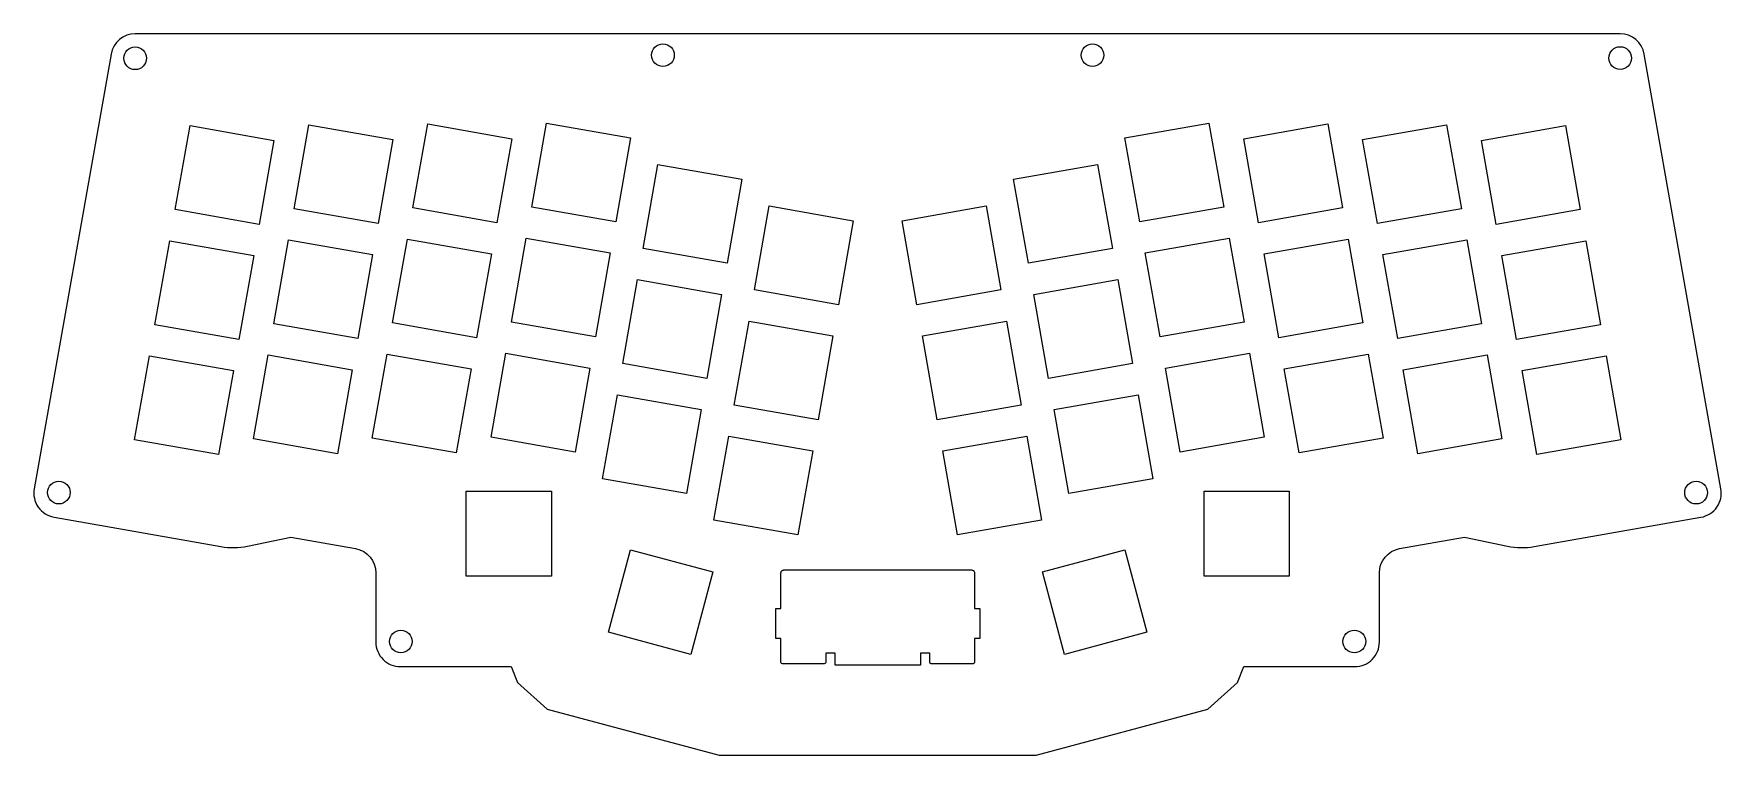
# Model space of a CAD drawing. Header units: millimetres. Extents: x -136 to 140, y -60 to 58.
import ezdxf

# ---------------------------------------------------------------- set-up
doc = ezdxf.new("R2010")
doc.units = ezdxf.units.MM
doc.layers.get('0').update_dxf_attribs({"linetype": 'CONTINUOUS'})

msp = doc.modelspace()

# ---------------------------------------------------------------- linework, layer by layer
for p, q in [((-13.76, -30.26), (-13.75, -30.17)), ((-13.75, -30.17), (-13.73, -30.09)), ((-13.73, -30.09), (-13.7, -30.02)), ((-13.7, -30.02), (-13.66, -29.96)), ((-13.66, -29.96), (-13.61, -29.91)), ((-13.61, -29.91), (-13.56, -29.86)), ((-13.56, -29.86), (-13.49, -29.82)), ((-13.49, -29.82), (-13.43, -29.79)), ((-13.43, -29.79), (-13.34, -29.77)), ((-13.34, -29.77), (-13.26, -29.76)), ((-13.26, -29.76), (17.32, -29.76)), ((17.32, -29.76), (17.41, -29.77)), ((17.41, -29.77), (17.49, -29.79)), ((17.49, -29.79), (17.56, -29.82)), ((17.56, -29.82), (17.62, -29.86)), ((17.62, -29.86), (17.67, -29.91)), ((17.67, -29.91), (17.72, -29.97)), ((17.72, -29.97), (17.76, -30.03)), ((17.76, -30.03), (17.79, -30.1)), ((17.79, -30.1), (17.81, -30.18)), ((17.81, -30.18), (17.82, -30.26)), ((-13.76, -36.02), (-13.76, -30.26)), ((17.82, -30.26), (17.82, -36.02)), ((-14.6, -40.91), (-14.6, -36.02)), ((-14.6, -36.02), (-13.76, -36.02)), ((17.82, -36.02), (18.65, -36.02)), ((18.65, -36.02), (18.65, -40.91)), ((-13.76, -40.91), (-14.6, -40.91)), ((-13.76, -44.78), (-13.76, -40.91)), ((18.65, -40.91), (17.82, -40.91)), ((17.82, -40.91), (17.82, -44.78)), ((-6.43, -43.32), (-6.43, -44.78)), ((-4.92, -43.32), (-6.43, -43.32)), ((-4.92, -45.25), (-4.92, -43.32)), ((8.99, -43.32), (8.99, -45.25)), ((10.5, -43.32), (8.99, -43.32)), ((10.5, -44.78), (10.5, -43.32)), ((-13.75, -44.86), (-13.76, -44.78)), ((-13.71, -44.92), (-13.75, -44.86)), ((-13.66, -44.98), (-13.71, -44.92)), ((-13.6, -45.01), (-13.66, -44.98)), ((-13.51, -45.03), (-13.6, -45.01)), ((-6.68, -45.03), (-13.51, -45.03)), ((-6.6, -45.01), (-6.68, -45.03)), ((-6.54, -44.98), (-6.6, -45.01)), ((-6.49, -44.93), (-6.54, -44.98)), ((-6.45, -44.86), (-6.49, -44.93)), ((-6.43, -44.78), (-6.45, -44.86)), ((-6.43, -44.78), (-6.43, -44.78)), ((8.99, -45.25), (-4.92, -45.25)), ((10.51, -44.86), (10.5, -44.78)), ((10.55, -44.92), (10.51, -44.86)), ((10.6, -44.98), (10.55, -44.92)), ((10.67, -45.01), (10.6, -44.98)), ((10.75, -45.03), (10.67, -45.01)), ((17.57, -45.03), (10.75, -45.03)), ((17.65, -45.01), (17.57, -45.03)), ((17.71, -44.98), (17.65, -45.01)), ((17.77, -44.93), (17.71, -44.98)), ((17.8, -44.86), (17.77, -44.93)), ((17.82, -44.78), (17.8, -44.86))]:
    msp.add_line(p, q)
msp.add_lwpolyline([(-100.67, -25.87), (-93.64, -24.39), (-83.07, -26.28, -0.363235), (-79.77, -30.22), (-79.77, -41.51, 0.414214), (-75.77, -45.51), (-57.69, -45.51), (-56.68, -48.12), (-51.82, -52.47), (-23.81, -59.96), (27.87, -59.96), (55.84, -52.47), (60.69, -48.11), (61.7, -45.51), (79.8, -45.51, 0.414214), (83.8, -41.51), (83.8, -30.21, -0.363378), (87.09, -26.28), (97.68, -24.39), (104.66, -25.87, 0.096137), (109.04, -25.94), (127.83, -22.63), (136.21, -21.16, 0.414214), (139.45, -16.52), (126.95, 54.34, 0.363967), (123.02, 57.64), (-118.99, 57.65, 0.363829), (-122.93, 54.34), (-135.46, -16.52, 0.414214), (-132.22, -21.15), (-123.84, -22.63), (-105.03, -25.94, 0.095809)], format="xyb", close=True)
for points in [[(-110.05, 42.67), (-96.37, 40.26), (-98.78, 26.57), (-112.47, 28.98)], [(-93.1, 29.12), (-90.69, 42.81), (-77, 40.4), (-79.41, 26.71)], [(-73.73, 29.26), (-71.32, 42.95), (-57.63, 40.53), (-60.04, 26.85)], [(-54.37, 29.4), (-51.95, 43.09), (-38.26, 40.67), (-40.68, 26.99)], [(58.42, 29.4), (44.73, 26.98), (42.32, 40.67), (56.01, 43.09)], [(61.68, 40.53), (75.37, 42.95), (77.79, 29.26), (64.1, 26.85)], [(81.05, 40.4), (94.74, 42.81), (97.16, 29.12), (83.47, 26.71)], [(114.11, 42.67), (116.52, 28.98), (102.84, 26.57), (100.42, 40.26)], [(-36.21, 22.64), (-33.8, 36.33), (-20.11, 33.92), (-22.52, 20.23)], [(40.27, 22.64), (26.58, 20.23), (24.16, 33.92), (37.85, 36.33)], [(-1.96, 27.16), (-4.37, 13.48), (-18.06, 15.89), (-15.64, 29.58)], [(6.01, 27.16), (19.7, 29.58), (22.11, 15.89), (8.42, 13.48)], [(-115.78, 10.22), (-113.36, 23.91), (-99.67, 21.5), (-102.09, 7.81)], [(-96.41, 10.36), (-93.99, 24.05), (-80.31, 21.64), (-82.72, 7.95)], [(-63.35, 8.09), (-77.04, 10.5), (-74.63, 24.19), (-60.94, 21.77)], [(-57.67, 10.64), (-55.26, 24.33), (-41.57, 21.91), (-43.98, 8.23)], [(61.73, 10.64), (48.04, 8.22), (45.62, 21.91), (59.31, 24.33)], [(64.99, 21.77), (78.68, 24.19), (81.1, 10.5), (67.41, 8.09)], [(84.36, 21.64), (98.05, 24.05), (100.46, 10.36), (86.78, 7.95)], [(119.83, 10.22), (106.14, 7.81), (103.73, 21.5), (117.42, 23.91)], [(-39.52, 3.88), (-37.1, 17.57), (-23.42, 15.16), (-25.83, 1.47)], [(29.89, 1.47), (27.47, 15.16), (41.16, 17.57), (43.57, 3.88)], [(-5.26, 8.4), (-7.68, -5.29), (-21.37, -2.87), (-18.95, 10.82)], [(25.42, -2.87), (11.73, -5.29), (9.32, 8.4), (23.01, 10.82)], [(-47.29, -10.54), (-60.98, -8.12), (-58.57, 5.57), (-44.88, 3.15)], [(48.93, 3.15), (62.62, 5.57), (65.04, -8.12), (51.35, -10.54)], [(-105.4, -10.95), (-119.08, -8.54), (-116.67, 5.15), (-102.98, 2.74)], [(-99.72, -8.4), (-97.3, 5.29), (-83.61, 2.87), (-86.03, -10.81)], [(-66.66, -10.68), (-80.35, -8.26), (-77.93, 5.43), (-64.25, 3.01)], [(84.4, -8.26), (70.71, -10.68), (68.3, 3.01), (81.99, 5.43)], [(103.77, -8.4), (90.08, -10.81), (87.67, 2.87), (101.36, 5.29)], [(123.14, -8.54), (109.45, -10.95), (107.04, 2.74), (120.73, 5.15)], [(-42.83, -14.88), (-40.41, -1.19), (-26.72, -3.6), (-29.14, -17.29)], [(44.47, -1.19), (46.88, -14.88), (33.19, -17.29), (30.78, -3.6)], [(-24.67, -21.63), (-22.26, -7.94), (-8.57, -10.36), (-10.98, -24.05)], [(15.04, -24.05), (12.63, -10.36), (26.32, -7.94), (28.73, -21.63)], [(-51.16, -30.79), (-65.06, -30.79), (-65.06, -16.89), (-51.16, -16.89)], [(69.11, -30.79), (55.21, -30.79), (55.21, -16.89), (69.11, -16.89)], [(-24.82, -30.08), (-28.42, -43.51), (-41.85, -39.91), (-38.25, -26.48)], [(45.9, -39.91), (32.47, -43.51), (28.88, -30.08), (42.3, -26.48)]]:
    msp.add_lwpolyline(points, close=True)
for centre in [(-118.99, 53.65), (-32.97, 54.15), (37.03, 54.15), (123.04, 53.68), (-131.43, -17.14), (135.41, -17.15), (-75.69, -41.42), (79.71, -41.42)]:
    msp.add_circle(centre, 1.85)

doc.saveas('drawing.dxf')
